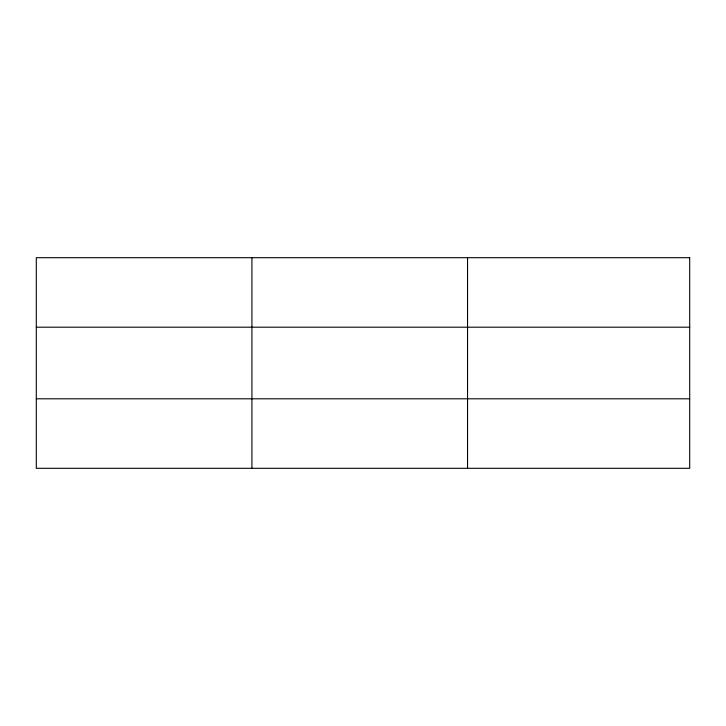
<?xml version="1.0" encoding="UTF-8"?>
<svg xmlns="http://www.w3.org/2000/svg" width="726" height="726" viewBox="0 0 726 726"><rect width="100%" height="100%" fill="white"/><g stroke="black" fill="none" stroke-linecap="round" stroke-linejoin="round"><path stroke-width="1.09" d="M251.922 257.694L251.922 468.306M467.544 257.694L467.544 468.306M36.3 327.199L689.7 327.199M36.3 398.801L689.7 398.801M689.7 257.694L689.7 468.306L36.3 468.306L36.3 257.694L689.7 257.694"/></g></svg>
